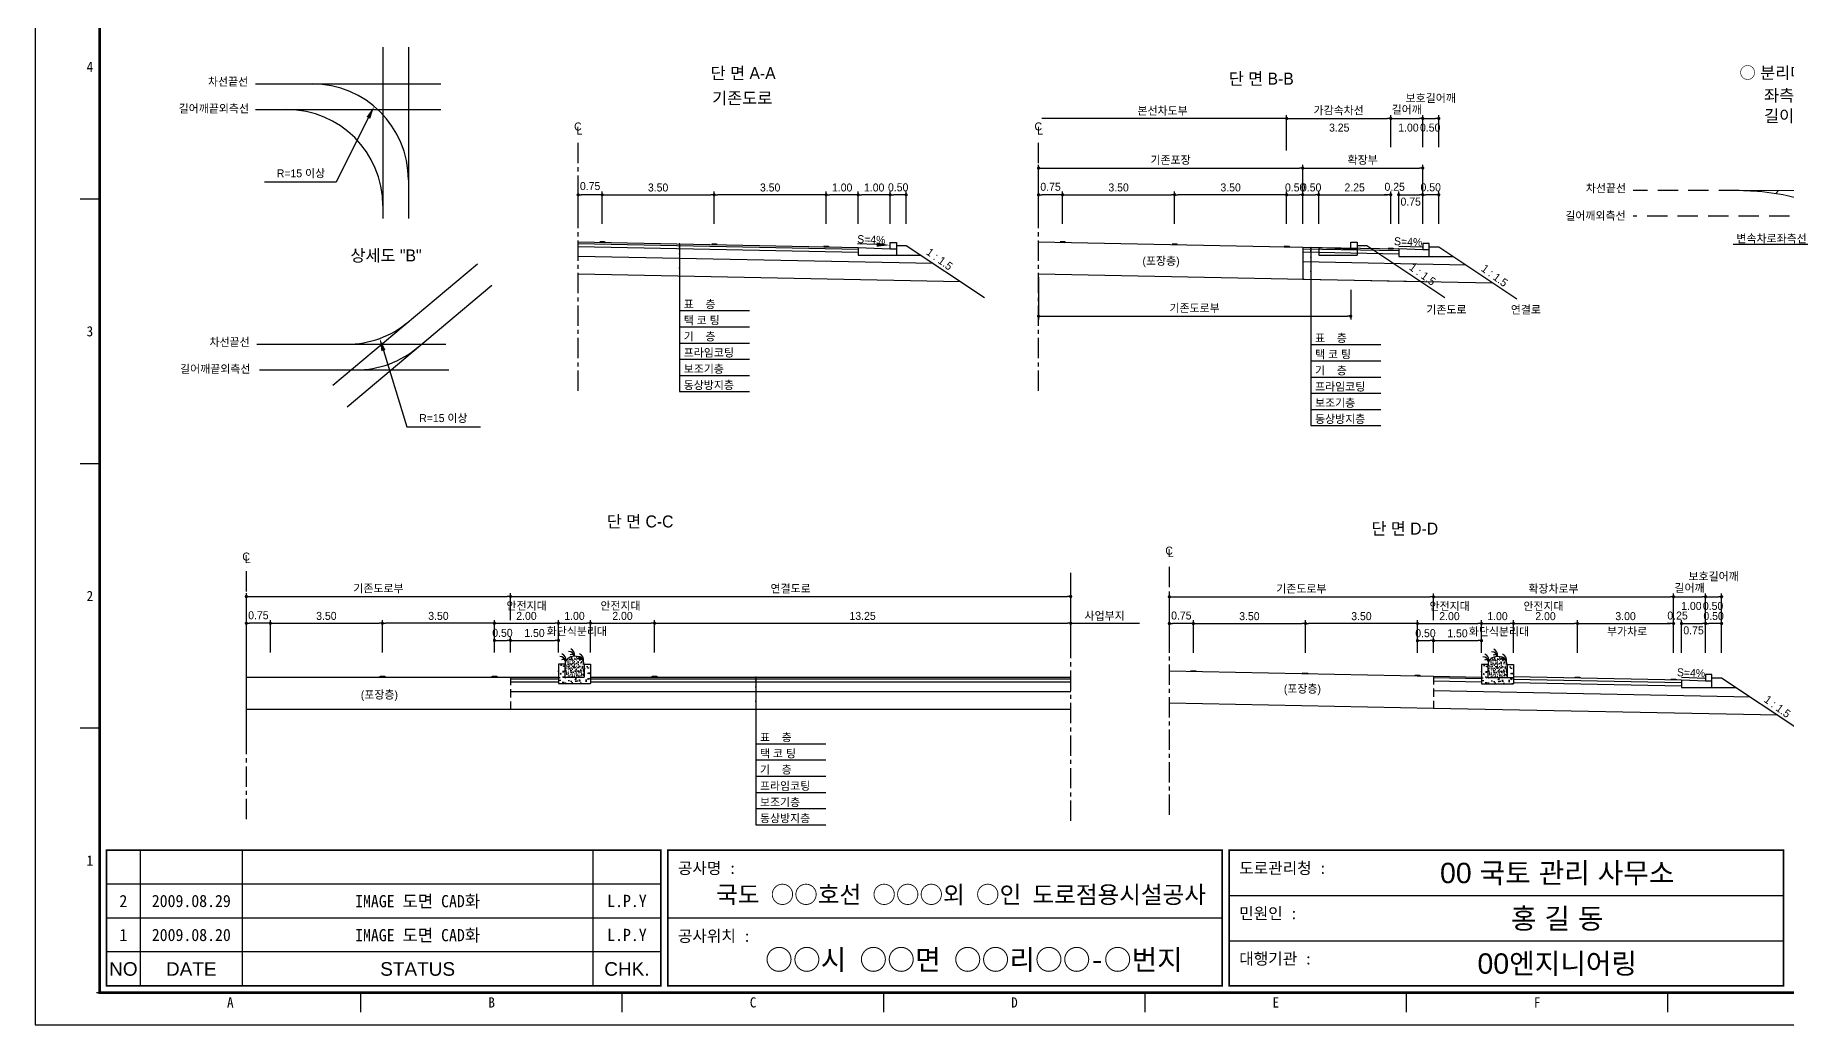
# Model space of a CAD drawing. Header units: millimetres. Extents: x 586 to 1009, y -11 to 288.
# Drawn here: x 585.6 to 859.2, y -11.3 to 143.4 of the extents above; entities that cross this region are included whole.
import ezdxf
from ezdxf.enums import TextEntityAlignment as Align

# ---------------------------------------------------------------- set-up
doc = ezdxf.new("R2010")
doc.units = ezdxf.units.MM
doc.linetypes.add('CENTER', pattern=[50.8, 31.75, -6.35, 6.35, -6.35])
doc.linetypes.add('HIDDEN', pattern=[9.525, 6.35, -3.175])
for name, color, linetype in [('CC-GSTR-0004', 4, 'Continuous'), ('CM-LANE-0030', 30, 'Continuous'), ('CZ-DIMT-0002', 7, 'Continuous'), ('CZ-EXST-0002', 1, 'Continuous'), ('CZ-LIN1-0007', 7, 'Continuous'), ('CZ-LIN2-0003', 3, 'Continuous'), ('CZ-LINE-0001', 7, 'Continuous'), ('CZ-TEXT-BOX0', 7, 'Continuous'), ('TITLE', 7, 'Continuous')]:
    doc.layers.add(name, color=color, linetype=linetype)
doc.styles.add('견고딕', font='arial.ttf')
doc.styles.add('돋움', font='')
doc.styles.add('돋음체', font='')
doc.styles.get('돋움').set_extended_font_data('Dotum')
doc.styles.get('돋음체').set_extended_font_data('DotumChe')

# ---------------------------------------------------------------- blocks, each defined once
blk = doc.blocks.new('_Dot')
at = {"color": 0, "linetype": 'ByBlock', "lineweight": -2}
blk.add_line((-0.5, 0), (-1, 0), dxfattribs=at)
at = {"color": 0, "linetype": 'ByBlock', "const_width": 0.5}
blk.add_lwpolyline([(-0.25, 0, 1), (0.25, 0, 1)], format="xyb", close=True, dxfattribs=at)

msp = doc.modelspace()

# ---------------------------------------------------------------- hatches: boundary and pattern name
at = {"layer": 'CM-LANE-0030'}
h = msp.add_hatch(dxfattribs=at)
h.set_pattern_fill('ANSI31', color=256, scale=2, style=0)
h.set_pattern_definition([(45, (-428.127, 575.2014), (-4.490128, 4.490128), [])])
h.paths.add_polyline_path([(946.66, 109.09, -0.191871), (971.76, 119.09), (851.76, 119.09, -0.191871), (876.86, 109.09)])
h.paths.add_polyline_path([(873.58, 113.09, 0.002096), (873.32, 113.28, -0.732581), (873.9, 115.09), (949.63, 115.09, -0.732581), (950.2, 113.28, 0.002096), (949.95, 113.09)], flags=16)
at = {"layer": 'CZ-EXST-0002'}
h = msp.add_hatch(dxfattribs=at)
h.set_pattern_fill('AR-CONC', color=256, scale=0.01, style=0)
h.set_pattern_definition([(50, (-440.7439, 3525.9203), (1.8218467, -0.15939086), [0.1905, -2.0955]), (355, (-440.744, 3525.9203), (-0.3524283, 1.9105664), [0.1524, -1.6764]), (100.451, (-440.5921, 3525.907), (1.469425, 1.7511669), [0.1619, -1.7809]), (46.1842, (-440.744, 3526.4283), (2.7107904, -0.4204233), [0.28575, -3.14325]), (96.6356, (-440.518, 3526.3933), (2.3740423, 2.4742556), [0.24285, -2.67135]), (351.184, (-440.744, 3526.4283), (2.374046, 2.4742512), [0.2286, -2.5146]), (21, (-440.4899, 3526.3013), (1.5161488, -1.0226552), [0.1905, -2.0955]), (326, (-440.49, 3526.3013), (0.6180203, 1.8418797), [0.1524, -1.6764]), (71.4514, (-440.3636, 3526.2161), (2.1341649, 0.8192286), [0.1619, -1.7809]), (37.5, (-440.7439, 3525.9203), (0.03088603, 0.84555039), [0, -1.65608, 0, -1.7018, 0, -1.68275]), (7.5, (-440.7439, 3525.9203), (0.66819663, 1.00180575), [0, -0.97028, 0, -1.61798, 0, -0.64135]), (327.5, (-441.31034, 3525.9203), (1.35590595, -0.05728744), [0, -0.635, 0, -1.9812, 0, -2.6289]), (317.5, (-441.5643, 3525.9203), (1.4812918, 0.2542649), [0, -0.8255, 0, -1.31572, 0, -1.8669])])
h.paths.add_polyline_path([(672.37, 42.07), (672.37, 45.07), (671.37, 45.07), (671.37, 43.07), (668.37, 43.07), (668.37, 45.07), (667.37, 45.07), (667.37, 42.07)])
h = msp.add_hatch(dxfattribs=at)
h.set_pattern_fill('AR-SAND', color=256, scale=0.01, style=0)
h.set_pattern_definition([(37.5, (-440.7439, 3525.9203), (-0.016000313, 0.489413237), [0, -0.38608, 0, -0.4318, 0, -0.41275]), (7.5, (-440.7439, 3525.9203), (0.44952328, 0.7168251), [0, -0.20828, 0, -0.34798, 0, -0.13335]), (327.5, (-441.05634, 3525.9203), (0.79099237, 0.001437185), [0, -0.127, 0, -0.4572, 0, -0.5969]), (317.5, (-441.05634, 3525.9203), (0.76355645, 0.22292932), [0, -0.0635, 0, -0.29972, 0, -0.3429])])
edge = h.paths.add_edge_path()
edge.add_ellipse((669.87, 45.07), major_axis=(-1.5, 0), ratio=0.829212, start_angle=180, end_angle=360)
edge.add_line((668.37, 45.07), (668.37, 43.07))
edge.add_line((668.37, 43.07), (671.37, 43.07))
edge.add_line((671.37, 43.07), (671.37, 45.07))
h = msp.add_hatch(dxfattribs=at)
h.set_pattern_fill('AR-CONC', color=256, scale=0.01, style=0)
h.set_pattern_definition([(50, (-296.5892, 3525.875), (1.8218467, -0.15939086), [0.1905, -2.0955]), (355, (-296.5892, 3525.875), (-0.3524283, 1.9105664), [0.1524, -1.6764]), (100.451, (-296.4374, 3525.8617), (1.469425, 1.7511669), [0.1619, -1.7809]), (46.1842, (-296.5892, 3526.383), (2.7107904, -0.4204233), [0.28575, -3.14325]), (96.6356, (-296.3633, 3526.348), (2.3740423, 2.4742556), [0.24285, -2.67135]), (351.184, (-296.5892, 3526.383), (2.374046, 2.4742512), [0.2286, -2.5146]), (21, (-296.3352, 3526.256), (1.5161488, -1.0226552), [0.1905, -2.0955]), (326, (-296.3352, 3526.256), (0.6180203, 1.8418797), [0.1524, -1.6764]), (71.4514, (-296.2089, 3526.1707), (2.1341649, 0.8192286), [0.1619, -1.7809]), (37.5, (-296.58924, 3525.87496), (0.03088603, 0.84555039), [0, -1.65608, 0, -1.7018, 0, -1.68275]), (7.5, (-296.5892, 3525.875), (0.66819663, 1.00180575), [0, -0.97028, 0, -1.61798, 0, -0.64135]), (327.5, (-297.15566, 3525.87496), (1.35590595, -0.05728744), [0, -0.635, 0, -1.9812, 0, -2.6289]), (317.5, (-297.4097, 3525.875), (1.4812918, 0.2542649), [0, -0.8255, 0, -1.31572, 0, -1.8669])])
h.paths.add_polyline_path([(816.53, 42.03), (816.53, 45.03), (815.53, 45.03), (815.53, 43.03), (812.53, 43.03), (812.53, 45.03), (811.53, 45.03), (811.53, 42.03)])
h = msp.add_hatch(dxfattribs=at)
h.set_pattern_fill('AR-SAND', color=256, scale=0.01, style=0)
h.set_pattern_definition([(37.5, (-296.58924, 3525.87496), (-0.016000313, 0.489413237), [0, -0.38608, 0, -0.4318, 0, -0.41275]), (7.5, (-296.58924, 3525.87496), (0.44952328, 0.7168251), [0, -0.20828, 0, -0.34798, 0, -0.13335]), (327.5, (-296.90166, 3525.87496), (0.79099237, 0.001437185), [0, -0.127, 0, -0.4572, 0, -0.5969]), (317.5, (-296.90166, 3525.87496), (0.76355645, 0.22292932), [0, -0.0635, 0, -0.29972, 0, -0.3429])])
edge = h.paths.add_edge_path()
edge.add_ellipse((814.03, 45.03), major_axis=(-1.5, 0), ratio=0.829212, start_angle=180, end_angle=360)
edge.add_line((812.53, 45.03), (812.53, 43.03))
edge.add_line((812.53, 43.03), (815.53, 43.03))
edge.add_line((815.53, 43.03), (815.53, 45.03))
at = {"layer": 'CZ-LIN1-0007'}
for points in [[(674.56, 110.98), (674.56, 111.11), (673.81, 111.12), (673.81, 111)], [(692.06, 110.63), (692.06, 110.76), (691.31, 110.77), (691.31, 110.65)], [(709.56, 110.28), (709.56, 110.41), (708.81, 110.42), (708.81, 110.3)], [(746.47, 110.99), (746.47, 111.11), (745.72, 111.13), (745.72, 111)], [(763.97, 110.64), (763.97, 110.76), (763.22, 110.78), (763.22, 110.65)], [(781.47, 110.29), (781.47, 110.41), (780.72, 110.43), (780.72, 110.3)], [(797.72, 109.96), (797.72, 110.09), (796.97, 110.1), (796.97, 109.98)], [(766.9, 43.92), (766.9, 44.05), (766.15, 44.06), (766.15, 43.94)], [(640.25, 43.07), (640.25, 43.2), (639.5, 43.2), (639.5, 43.07)], [(657.75, 43.07), (657.75, 43.2), (657, 43.2), (657, 43.07)], [(682.75, 43.07), (682.75, 43.2), (682, 43.2), (682, 43.07)], [(784.4, 43.57), (784.4, 43.7), (783.65, 43.71), (783.65, 43.59)], [(801.9, 43.22), (801.9, 43.35), (801.15, 43.36), (801.15, 43.24)], [(826.9, 42.92), (826.91, 43.05), (826.16, 43.06), (826.15, 42.94)], [(841.9, 42.62), (841.91, 42.75), (841.16, 42.76), (841.15, 42.64)]]:
    msp.add_hatch(color=256, dxfattribs=at).paths.add_polyline_path(points)

# ---------------------------------------------------------------- linework, layer by layer
at = {"color": 0, "linetype": 'ByBlock', "lineweight": -2}
msp.add_line((780.85, 130.34), (780.6, 130.34), dxfattribs=at)
at = {"color": 0, "linetype": 'ByBlock', "const_width": 0.25}
msp.add_lwpolyline([(780.97, 130.34, 1), (781.22, 130.34, 1)], format="xyb", close=True, dxfattribs=at)
at = {"layer": 'CC-GSTR-0004'}
for p, q in [((714.18, 110.19), (719.18, 109.99)), ((714.18, 110.19), (714.18, 108.99)), ((719.18, 110.99), (720.18, 110.99)), ((719.18, 109.99), (719.18, 110.99)), ((719.18, 109.99), (720.18, 109.99)), ((720.18, 110.99), (720.18, 108.99)), ((714.18, 108.99), (720.18, 108.99))]:
    msp.add_line(p, q, dxfattribs=at)
for points in [[(803.35, 109.8), (802.35, 109.8), (798.6, 109.95), (798.6, 108.8), (803.35, 108.8), (803.35, 110.8), (802.35, 110.8), (802.35, 109.8)], [(847.53, 42.45), (846.53, 42.45), (842.78, 42.6), (842.78, 41.45), (847.53, 41.45), (847.53, 43.45), (846.53, 43.45), (846.53, 42.45)]]:
    msp.add_lwpolyline(points, dxfattribs=at)
at = {"layer": 'CM-LANE-0030', "const_width": 0.15}
msp.add_lwpolyline([(851.76, 119.09), (971.76, 119.09, 0.191871), (946.66, 109.09), (876.86, 109.09, 0.191871)], format="xyb", close=True, dxfattribs=at)
at = {"layer": 'CZ-EXST-0002'}
for p, q in [((639.94, 141.49), (639.94, 114.71)), ((643.92, 141.49), (643.92, 114.71)), ((620.04, 135.75), (648.99, 135.75)), ((620.04, 131.74), (648.99, 131.74)), ((742.35, 111.07), (786.1, 110.2)), ((786.1, 110.2), (786.1, 109)), ((786.1, 110.2), (791.1, 110)), ((791.1, 110), (791.1, 111)), ((791.1, 111), (792.1, 111)), ((791.1, 110), (792.1, 110)), ((792.1, 111), (792.1, 109)), ((792.1, 110.5), (793.6, 110.5)), ((793.6, 110.5), (805.8, 102.36)), ((632.15, 88.65), (654.7, 107.63)), ((786.1, 109), (792.1, 109)), ((634.35, 85.28), (656.96, 104.31)), ((742.35, 106.07), (802.02, 104.88)), ((620.27, 95.07), (649.75, 95.07)), ((620.69, 91.07), (650.23, 91.07)), ((804.03, 43.18), (762.78, 44)), ((618.62, 43.07), (659.87, 43.07)), ((804.03, 38.18), (762.78, 39)), ((618.62, 38.07), (659.87, 38.07))]:
    msp.add_line(p, q, dxfattribs=at)
at = {"layer": 'CZ-LIN1-0007'}
for p, q in [((673.81, 111.12), (674.56, 111.11)), ((673.81, 111), (674.56, 110.98)), ((674.56, 111.11), (674.56, 110.98)), ((691.31, 110.77), (692.06, 110.76)), ((691.31, 110.65), (692.06, 110.63)), ((692.06, 110.76), (692.06, 110.63)), ((708.81, 110.42), (709.56, 110.41)), ((708.81, 110.3), (709.56, 110.28)), ((709.56, 110.41), (709.56, 110.28)), ((745.72, 111.13), (746.47, 111.11)), ((745.72, 111), (746.47, 110.99)), ((746.47, 111.11), (746.47, 110.99)), ((763.22, 110.78), (763.97, 110.76)), ((763.22, 110.65), (763.97, 110.64)), ((763.97, 110.76), (763.97, 110.64)), ((780.72, 110.43), (781.47, 110.41)), ((780.72, 110.3), (781.47, 110.29)), ((781.47, 110.41), (781.47, 110.29)), ((796.97, 110.1), (797.72, 110.09)), ((796.97, 109.98), (797.72, 109.96)), ((797.72, 110.09), (797.72, 109.96)), ((766.15, 43.94), (766.15, 44.06)), ((766.15, 44.06), (766.9, 44.05)), ((766.9, 43.92), (766.15, 43.94)), ((766.9, 44.05), (766.9, 43.92)), ((639.5, 43.2), (640.25, 43.2)), ((639.5, 43.07), (639.5, 43.2)), ((640.25, 43.07), (639.5, 43.07)), ((640.25, 43.2), (640.25, 43.07)), ((657, 43.2), (657.75, 43.2)), ((657, 43.07), (657, 43.2)), ((657.75, 43.07), (657, 43.07)), ((657.75, 43.2), (657.75, 43.07)), ((682, 43.07), (682, 43.2)), ((682, 43.2), (682.75, 43.2)), ((682.75, 43.07), (682, 43.07)), ((682.75, 43.2), (682.75, 43.07)), ((783.65, 43.71), (784.4, 43.7)), ((783.65, 43.59), (783.65, 43.71)), ((784.4, 43.57), (783.65, 43.59)), ((784.4, 43.7), (784.4, 43.57)), ((801.15, 43.24), (801.15, 43.36)), ((801.15, 43.36), (801.9, 43.35)), ((801.9, 43.22), (801.15, 43.24)), ((801.9, 43.35), (801.9, 43.22)), ((826.15, 42.94), (826.16, 43.06)), ((826.15, 43.06), (826.9, 43.05)), ((826.9, 42.92), (826.15, 42.94)), ((826.91, 43.05), (826.9, 42.92)), ((841.15, 42.76), (841.9, 42.75)), ((841.15, 42.64), (841.16, 42.76)), ((841.9, 42.62), (841.15, 42.64)), ((841.91, 42.75), (841.9, 42.62))]:
    msp.add_line(p, q, dxfattribs=at)
at = {"layer": 'CZ-LIN2-0003'}
for p, q in [((670.43, 111.07), (714.18, 110.19)), ((670.43, 110.82), (714.18, 109.94)), ((670.43, 110.32), (714.18, 109.44)), ((720.18, 110.49), (721.68, 110.49)), ((721.68, 110.49), (733.89, 102.36)), ((783.6, 110.25), (783.6, 105.25)), ((783.6, 110.25), (798.6, 109.95)), ((783.6, 110), (798.6, 109.7)), ((783.6, 109.5), (798.6, 109.2)), ((803.35, 110.3), (804.85, 110.3)), ((804.85, 110.3), (817.05, 102.16)), ((670.43, 108.82), (725.86, 107.71)), ((720.18, 108.99), (723.93, 108.99)), ((783.6, 108), (809.06, 107.49)), ((803.35, 108.8), (807.1, 108.8)), ((670.43, 106.07), (730.11, 104.87)), ((783.6, 105.25), (813.31, 104.65)), ((668.37, 45.07), (667.37, 45.07)), ((667.37, 45.07), (667.37, 42.07)), ((668.37, 45.07), (668.37, 43.07)), ((671.37, 45.07), (672.37, 45.07)), ((671.37, 45.07), (671.37, 43.07)), ((672.37, 45.07), (672.37, 42.07)), ((812.53, 45.03), (811.53, 45.03)), ((811.53, 45.03), (811.53, 42.03)), ((812.53, 45.03), (812.53, 43.03)), ((815.53, 45.03), (816.53, 45.03)), ((815.53, 45.03), (815.53, 43.03)), ((816.53, 45.03), (816.53, 42.03)), ((659.87, 43.07), (667.37, 43.07)), ((659.87, 42.82), (667.37, 42.82)), ((659.87, 42.32), (667.37, 42.32)), ((667.37, 42.07), (672.37, 42.07)), ((668.37, 43.07), (671.37, 43.07)), ((672.37, 43.07), (747.37, 43.07)), ((672.37, 42.82), (747.37, 42.82)), ((672.37, 42.32), (747.37, 42.32)), ((811.53, 43.03), (804.03, 43.18)), ((811.53, 42.78), (804.03, 42.93)), ((811.53, 42.28), (804.03, 42.43)), ((811.53, 42.03), (816.53, 42.03)), ((812.53, 43.03), (815.53, 43.03)), ((815.53, 43.03), (816.53, 43.03)), ((842.78, 42.6), (816.53, 43.13)), ((842.78, 42.15), (816.53, 42.68)), ((842.78, 41.65), (816.53, 42.18)), ((847.53, 42.95), (849.03, 42.95)), ((847.53, 41.45), (851.28, 41.45)), ((849.03, 42.95), (861.23, 34.82)), ((659.87, 40.82), (747.37, 40.82)), ((853.55, 39.94), (804.03, 40.93)), ((659.87, 38.07), (747.37, 38.07)), ((857.81, 37.1), (804.03, 38.18))]:
    msp.add_line(p, q, dxfattribs=at)
for centre, radius, start, end in [((628.92, 120.75), 15, 0, 90), ((624.94, 116.74), 15, 0, 90), ((634.3, 110.07), 15, 270, 310.097), ((635.76, 106.07), 15, 270, 310.097), ((667.5, 45.76), 1, 347.1802, 67.3267), ((669, 46.2), 0.88, 7.8639, 92.7752), ((669.46, 46.17), 0.44, 19.771, 124.0366), ((668.9, 46.54), 1, 347.1802, 67.3267), ((670.29, 45.76), 1, 347.1802, 67.3267), ((811.66, 45.71), 1, 347.1802, 67.3267), ((813.16, 46.15), 0.88, 7.8639, 92.7752), ((813.62, 46.12), 0.44, 19.771, 124.0366), ((813.05, 46.5), 1, 347.1802, 67.3267), ((814.44, 45.71), 1, 347.1802, 67.3267), ((667.61, 45.41), 0.88, 7.8639, 92.7752), ((668.07, 45.39), 0.44, 19.771, 124.0366), ((670.4, 45.41), 0.88, 7.8639, 92.7752), ((670.85, 45.39), 0.44, 19.771, 124.0366), ((811.76, 45.37), 0.88, 7.8639, 92.7752), ((812.22, 45.34), 0.44, 19.771, 124.0366), ((814.55, 45.37), 0.88, 7.8639, 92.7752), ((815.01, 45.34), 0.44, 19.771, 124.0366)]:
    msp.add_arc(centre, radius, start, end, dxfattribs=at)
for centre in [(669.87, 45.07), (814.03, 45.03)]:
    msp.add_ellipse(centre, major_axis=(-1.5, 0), ratio=0.829212, start_param=3.141593, end_param=6.283185, dxfattribs=at)
at = {"layer": 'CZ-LINE-0001'}
for p, q in [((780.6, 130.34), (742.85, 130.34)), ((781.1, 125.36), (781.1, 130.84)), ((781.1, 125.86), (781.1, 130.84)), ((781.6, 130.34), (796.85, 130.34)), ((797.35, 125.86), (797.35, 130.84)), ((797.35, 125.86), (797.35, 130.84)), ((797.85, 130.34), (801.85, 130.34)), ((802.35, 125.86), (802.35, 130.84)), ((802.35, 125.86), (802.35, 130.84)), ((802.85, 130.34), (804.35, 130.34)), ((804.85, 125.86), (804.85, 130.84)), ((742.35, 118.92), (742.35, 123.09)), ((742.85, 122.59), (783.1, 122.59)), ((783.6, 118.92), (783.6, 123.09)), ((783.6, 118.92), (783.6, 123.09)), ((784.1, 122.59), (801.85, 122.59)), ((802.35, 118.92), (802.35, 123.09)), ((670.43, 113.86), (670.43, 118.91)), ((673.68, 118.41), (670.93, 118.41)), ((674.18, 113.86), (674.18, 118.91)), ((674.18, 113.86), (674.18, 118.91)), ((674.68, 118.41), (691.18, 118.41)), ((691.68, 113.86), (691.68, 118.91)), ((691.68, 113.86), (691.68, 118.91)), ((708.68, 118.41), (692.18, 118.41)), ((709.18, 113.86), (709.18, 118.91)), ((709.18, 113.86), (709.18, 118.91)), ((713.68, 118.41), (709.68, 118.41)), ((714.18, 113.86), (714.18, 118.91)), ((714.18, 113.86), (714.18, 118.91)), ((718.68, 118.41), (714.68, 118.41)), ((719.18, 116.3), (719.18, 118.91)), ((719.18, 113.86), (719.18, 118.91)), ((721.18, 118.41), (719.68, 118.41)), ((721.68, 113.86), (721.68, 118.91)), ((742.35, 113.87), (742.35, 118.92)), ((745.6, 118.42), (742.85, 118.42)), ((746.1, 113.87), (746.1, 118.92)), ((746.1, 113.87), (746.1, 118.92)), ((746.6, 118.42), (763.1, 118.42)), ((763.6, 113.87), (763.6, 118.92)), ((763.6, 113.87), (763.6, 118.92)), ((780.6, 118.42), (764.1, 118.42)), ((781.1, 113.87), (781.1, 118.92)), ((781.1, 113.87), (781.1, 118.92)), ((781.6, 118.42), (783.1, 118.42)), ((783.6, 113.87), (783.6, 118.92)), ((783.6, 113.87), (783.6, 118.92)), ((784.1, 118.42), (785.6, 118.42)), ((786.1, 113.87), (786.1, 118.92)), ((786.1, 113.87), (786.1, 118.92)), ((786.6, 118.42), (796.85, 118.42)), ((796.85, 118.42), (796.35, 118.42)), ((797.35, 113.87), (797.35, 118.92)), ((797.35, 113.87), (797.35, 118.92)), ((798.6, 113.87), (798.6, 118.92)), ((798.6, 113.87), (798.6, 118.92)), ((799.1, 118.42), (801.85, 118.42)), ((799.1, 118.42), (799.6, 118.42)), ((802.35, 116.31), (802.35, 118.92)), ((802.35, 113.87), (802.35, 118.92)), ((804.35, 118.42), (802.85, 118.42)), ((804.85, 113.87), (804.85, 118.92)), ((686.28, 110.75), (686.28, 87.67)), ((784.88, 110.22), (784.88, 82.36)), ((742.35, 105.57), (742.35, 98.95)), ((791.1, 103.57), (791.1, 98.95)), ((686.28, 100.32), (697.22, 100.32)), ((742.85, 99.45), (790.6, 99.45)), ((686.28, 97.79), (697.22, 97.79)), ((686.28, 95.26), (697.22, 95.26)), ((784.88, 95.02), (795.81, 95.02)), ((686.28, 92.73), (697.22, 92.73)), ((784.88, 92.49), (795.81, 92.49)), ((686.28, 90.2), (697.22, 90.2)), ((686.28, 87.67), (697.22, 87.67)), ((784.88, 89.95), (795.81, 89.95)), ((784.88, 87.42), (795.81, 87.42)), ((784.88, 84.89), (795.81, 84.89)), ((784.88, 82.36), (795.81, 82.36)), ((618.62, 51.98), (618.62, 56.16)), ((619.12, 55.66), (659.37, 55.66)), ((659.87, 51.98), (659.87, 56.16)), ((659.87, 51.98), (659.87, 56.16)), ((660.37, 55.66), (746.87, 55.66)), ((747.37, 51.98), (747.37, 56.16)), ((762.78, 51.94), (762.78, 56.11)), ((763.28, 55.61), (803.53, 55.61)), ((804.03, 51.94), (804.03, 56.11)), ((804.03, 51.94), (804.03, 56.11)), ((804.53, 55.61), (841.03, 55.61)), ((841.53, 51.94), (841.53, 56.11)), ((841.53, 51.14), (841.53, 56.11)), ((842.03, 55.61), (846.03, 55.61)), ((846.53, 51.14), (846.53, 56.11)), ((846.53, 51.14), (846.53, 56.11)), ((847.03, 55.61), (848.53, 55.61)), ((849.03, 51.14), (849.03, 56.11)), ((618.62, 31.9), (618.62, 52.3)), ((618.62, 46.93), (618.62, 51.98)), ((621.87, 51.48), (619.12, 51.48)), ((622.37, 46.93), (622.37, 51.98)), ((622.37, 46.93), (622.37, 51.98)), ((622.87, 51.48), (639.37, 51.48)), ((639.87, 46.93), (639.87, 51.98)), ((639.87, 46.93), (639.87, 51.98)), ((656.87, 51.48), (640.37, 51.48)), ((657.37, 46.93), (657.37, 51.98)), ((657.37, 46.93), (657.37, 51.98)), ((657.37, 46.93), (657.37, 49.3)), ((657.87, 51.48), (666.87, 51.48)), ((659.87, 46.93), (659.87, 49.3)), ((659.87, 46.93), (659.87, 49.3)), ((667.37, 46.93), (667.37, 51.98)), ((667.37, 46.93), (667.37, 51.98)), ((667.37, 46.93), (667.37, 49.3)), ((667.87, 51.48), (671.87, 51.48)), ((672.37, 46.93), (672.37, 51.98)), ((672.37, 46.93), (672.37, 51.98)), ((672.87, 51.48), (681.87, 51.48)), ((682.37, 46.93), (682.37, 51.98)), ((682.37, 46.93), (682.37, 51.98)), ((682.87, 51.48), (746.87, 51.48)), ((747.37, 46.93), (747.37, 51.98)), ((747.37, 51.48), (758.09, 51.48)), ((762.78, 46.88), (762.78, 51.94)), ((766.03, 51.44), (763.28, 51.44)), ((766.53, 46.88), (766.53, 51.94)), ((766.53, 46.88), (766.53, 51.94)), ((767.03, 51.44), (783.53, 51.44)), ((784.03, 46.88), (784.03, 51.94)), ((784.03, 46.88), (784.03, 51.94)), ((801.03, 51.44), (784.53, 51.44)), ((801.53, 46.88), (801.53, 51.94)), ((801.53, 46.88), (801.53, 51.94)), ((801.53, 46.88), (801.53, 49.26)), ((802.03, 51.44), (811.03, 51.44)), ((804.03, 46.88), (804.03, 49.26)), ((804.03, 46.88), (804.03, 49.26)), ((811.53, 46.88), (811.53, 51.94)), ((811.53, 46.88), (811.53, 51.94)), ((811.53, 46.88), (811.53, 49.26)), ((812.03, 51.44), (816.03, 51.44)), ((816.53, 46.88), (816.53, 51.94)), ((816.53, 46.88), (816.53, 51.94)), ((817.03, 51.44), (826.03, 51.44)), ((826.53, 46.88), (826.53, 51.94)), ((826.53, 46.88), (826.53, 51.94)), ((827.03, 51.44), (841.03, 51.44)), ((841.03, 51.44), (840.53, 51.44)), ((841.53, 46.88), (841.53, 51.94)), ((841.53, 46.88), (841.53, 51.94)), ((842.78, 46.88), (842.78, 51.94)), ((842.78, 46.88), (842.78, 51.94)), ((843.28, 51.44), (846.03, 51.44)), ((843.28, 51.44), (843.78, 51.44)), ((846.53, 49.33), (846.53, 51.94)), ((846.53, 46.88), (846.53, 51.94)), ((848.53, 51.44), (847.03, 51.44)), ((849.03, 46.88), (849.03, 51.94)), ((657.87, 48.8), (659.37, 48.8)), ((660.37, 48.8), (666.87, 48.8)), ((802.03, 48.76), (803.53, 48.76)), ((804.53, 48.76), (811.03, 48.76)), ((698.19, 43.07), (698.19, 19.99)), ((698.19, 32.65), (709.13, 32.65)), ((698.19, 30.12), (709.13, 30.12)), ((698.19, 27.59), (709.13, 27.59)), ((698.19, 25.05), (709.13, 25.05)), ((698.19, 22.52), (709.13, 22.52)), ((698.19, 19.99), (709.13, 19.99))]:
    msp.add_line(p, q, dxfattribs=at)
at = {"layer": 'CZ-LINE-0001', "linetype": 'CENTER', "ltscale": 0.1}
for p, q in [((670.43, 87.79), (670.43, 127.17)), ((742.35, 87.79), (742.35, 127.17)), ((618.62, 20.86), (618.62, 60.24)), ((762.78, 21.54), (762.78, 60.92)), ((747.37, 20.61), (747.37, 59.99))]:
    msp.add_line(p, q, dxfattribs=at)
at = {"layer": 'CZ-LINE-0001', "linetype": 'HIDDEN', "ltscale": 0.5}
for p, q in [((851.76, 119.09), (835.24, 119.09)), ((873.9, 115.09), (835.24, 115.09))]:
    msp.add_line(p, q, dxfattribs=at)
at = {"layer": 'CZ-LINE-0001', "linetype": 'HIDDEN', "ltscale": 0.2}
for p, q in [((659.87, 43.07), (659.87, 38.07)), ((804.03, 43.18), (804.03, 38.18))]:
    msp.add_line(p, q, dxfattribs=at)
at = {"layer": 'CZ-LINE-0001'}
for points in [[(637.67, 130.43), (632.67, 120.41), (621.43, 120.41)], [(864.1, 114.83), (863.05, 110.65), (850.82, 110.65)], [(717.06, 110.63), (714.06, 110.75)], [(802.24, 110.21), (798.6, 110.35)], [(640.03, 94.07), (643.68, 82.17), (655.18, 82.17)], [(846.42, 42.86), (842.78, 43.01)]]:
    msp.add_lwpolyline(points, dxfattribs=at)
at = {"layer": 'CZ-LINE-0001', "linetype": 'ByBlock'}
for centre, start, end in [((686.28, 110.69), 0, 180), ((686.28, 110.69), 0, 180), ((686.28, 110.69), 180, 0), ((686.28, 110.69), 180, 0), ((686.28, 110.49), 0, 180), ((686.28, 110.49), 0, 180), ((686.28, 110.49), 180, 0), ((686.28, 110.49), 180, 0), ((686.28, 110.25), 0, 180), ((686.28, 110.25), 0, 180), ((686.28, 110.25), 180, 0), ((686.28, 110.25), 180, 0), ((686.28, 110), 0, 180), ((686.28, 110), 0, 180), ((686.28, 110), 180, 0), ((686.28, 110), 180, 0), ((686.28, 109.2), 0, 180), ((686.28, 109.2), 0, 180), ((686.28, 109.2), 180, 0), ((686.28, 109.2), 180, 0), ((686.28, 106.97), 0, 180), ((686.28, 106.97), 0, 180), ((686.28, 106.97), 180, 0), ((686.28, 106.97), 180, 0), ((698.19, 42.32), 0, 180), ((698.19, 42.32), 0, 180), ((698.19, 42.32), 180, 0), ((698.19, 42.32), 180, 0), ((698.19, 41.53), 0, 180), ((698.19, 41.53), 0, 180), ((698.19, 41.53), 180, 0), ((698.19, 41.53), 180, 0), ((698.19, 43.01), 0, 180), ((698.19, 43.01), 0, 180), ((698.19, 43.01), 180, 0), ((698.19, 43.01), 180, 0), ((698.19, 42.81), 0, 180), ((698.19, 42.81), 0, 180), ((698.19, 42.81), 180, 0), ((698.19, 42.81), 180, 0), ((698.19, 42.58), 0, 180), ((698.19, 42.58), 0, 180), ((698.19, 42.58), 180, 0), ((698.19, 42.58), 180, 0), ((698.19, 39.29), 0, 180), ((698.19, 39.29), 0, 180), ((698.19, 39.29), 180, 0), ((698.19, 39.29), 180, 0)]:
    msp.add_arc(centre, 0.0625, start, end, dxfattribs=at)
at = {"layer": 'CZ-LINE-0001'}
for centre, start, end in [((784.87, 109.47), 0, 180), ((784.87, 109.47), 0, 180), ((784.87, 109.47), 180, 0), ((784.87, 109.47), 180, 0), ((784.88, 110.16), 0, 180), ((784.88, 110.16), 0, 180), ((784.88, 110.16), 180, 0), ((784.88, 110.16), 180, 0), ((784.88, 109.96), 0, 180), ((784.88, 109.96), 0, 180), ((784.88, 109.96), 180, 0), ((784.88, 109.96), 180, 0), ((784.88, 109.72), 0, 180), ((784.88, 109.72), 0, 180), ((784.88, 109.72), 180, 0), ((784.88, 109.72), 180, 0), ((784.87, 108.68), 0, 180), ((784.87, 108.68), 0, 180), ((784.87, 108.68), 180, 0), ((784.87, 108.68), 180, 0), ((784.87, 106.44), 0, 180), ((784.87, 106.44), 0, 180), ((784.87, 106.44), 180, 0), ((784.87, 106.44), 180, 0)]:
    msp.add_arc(centre, 0.0625, start, end, dxfattribs=at)
for points in [[(637.38, 130.58), (638.57, 132.22), (637.97, 130.28)], [(717.07, 110.97), (719.06, 110.55), (717.04, 110.3)], [(639.71, 93.97), (639.44, 95.98), (640.35, 94.17)]]:
    msp.add_solid(points, dxfattribs=at)
at = {"layer": 'TITLE', "color": 7, "linetype": 'Continuous'}
for p, q in [((595.7, 117.74), (592.67, 117.74)), ((595.7, 76.41), (592.67, 76.41)), ((595.7, 35.08), (592.67, 35.08)), ((636.52, -9.27), (636.52, -6.25)), ((677.34, -9.27), (677.34, -6.25)), ((718.17, -9.27), (718.17, -6.25)), ((758.99, -9.27), (758.99, -6.25)), ((799.82, -9.27), (799.82, -6.25)), ((840.64, -9.27), (840.64, -6.25))]:
    msp.add_line(p, q, dxfattribs=at)
at = {"layer": 'TITLE', "ltscale": 150}
for p, q in [((602.06, 16.04), (602.06, -5.19)), ((617.98, 16.04), (617.98, -5.19)), ((672.76, 16.04), (672.76, -5.19)), ((683.37, 10.73), (596.76, 10.73)), ((772.1, 8.96), (858.71, 8.96)), ((683.37, 5.42), (596.76, 5.42)), ((771.04, 5.42), (684.43, 5.42)), ((683.37, 0.12), (596.76, 0.12)), ((772.1, 1.89), (858.71, 1.89))]:
    msp.add_line(p, q, dxfattribs=at)
at = {"layer": 'TITLE'}
msp.add_line((1004.05, -6.25), (595.19, -6.25), dxfattribs=at)
msp.add_lwpolyline([(585.62, -11.28), (1008.98, -11.28), (1008.98, 288.1), (585.62, 288.1)], close=True, dxfattribs=at)
at = {"layer": 'TITLE', "linetype": 'Continuous', "const_width": 0.403}
msp.add_lwpolyline([(595.7, -6.25), (595.7, 283.06), (1003.94, 283.06), (1003.94, -6.25)], close=True, dxfattribs=at)
at = {"layer": 'TITLE', "ltscale": 150, "const_width": 0.265}
for points in [[(596.76, 16.04), (683.37, 16.04), (683.37, -5.19), (596.76, -5.19)], [(684.43, 16.04), (771.04, 16.04), (771.04, -5.19), (684.43, -5.19)], [(858.71, -5.19), (772.1, -5.19), (772.1, 16.04), (858.71, 16.04)]]:
    msp.add_lwpolyline(points, close=True, dxfattribs=at)

# ---------------------------------------------------------------- block references
at = {"layer": 'CZ-LINE-0001', "xscale": 0.5, "yscale": 0.5, "zscale": 0.5, "rotation": 180}
for p in [(781.1, 130.34), (797.35, 130.34), (802.35, 130.34), (742.35, 122.59), (783.6, 122.59), (670.43, 118.41), (674.18, 118.41), (691.68, 118.41), (709.18, 118.41), (714.18, 118.41), (719.18, 118.41), (742.35, 118.42), (746.1, 118.42), (763.6, 118.42), (781.1, 118.42), (783.6, 118.42), (786.1, 118.42), (798.6, 118.42), (798.6, 118.42), (802.35, 118.42), (742.35, 99.45), (618.62, 55.66), (659.87, 55.66), (762.78, 55.61), (804.03, 55.61), (841.53, 55.61), (846.53, 55.61), (618.62, 51.48), (622.37, 51.48), (639.87, 51.48), (657.37, 51.48), (667.37, 51.48), (672.37, 51.48), (682.37, 51.48), (762.78, 51.44), (766.53, 51.44), (784.03, 51.44), (801.53, 51.44), (811.53, 51.44), (816.53, 51.44), (826.53, 51.44), (842.78, 51.44), (842.78, 51.44), (846.53, 51.44), (657.37, 48.8), (659.87, 48.8), (801.53, 48.76), (804.03, 48.76)]:
    msp.add_blockref('_Dot', p, dxfattribs=at)
at = {"layer": 'CZ-LINE-0001', "xscale": 0.5, "yscale": 0.5, "zscale": 0.5}
for p in [(797.35, 130.34), (802.35, 130.34), (804.85, 130.34), (783.6, 122.59), (802.35, 122.59), (674.18, 118.41), (691.68, 118.41), (709.18, 118.41), (714.18, 118.41), (719.18, 118.41), (721.68, 118.41), (746.1, 118.42), (763.6, 118.42), (781.1, 118.42), (783.6, 118.42), (786.1, 118.42), (797.35, 118.42), (797.35, 118.42), (802.35, 118.42), (804.85, 118.42), (791.1, 99.45), (659.87, 55.66), (747.37, 55.66), (804.03, 55.61), (841.53, 55.61), (846.53, 55.61), (849.03, 55.61), (622.37, 51.48), (639.87, 51.48), (657.37, 51.48), (667.37, 51.48), (672.37, 51.48), (682.37, 51.48), (747.37, 51.48), (766.53, 51.44), (784.03, 51.44), (801.53, 51.44), (811.53, 51.44), (816.53, 51.44), (826.53, 51.44), (841.53, 51.44), (841.53, 51.44), (846.53, 51.44), (849.03, 51.44), (659.87, 48.8), (667.37, 48.8), (804.03, 48.76), (811.53, 48.76)]:
    msp.add_blockref('_Dot', p, dxfattribs=at)

# ---------------------------------------------------------------- texts
at = {"layer": 'CZ-DIMT-0002', "style": '돋움'}
for s, p in [('차선끝선', (615.77, 136.09)), ('길어깨끝외측선', (613.54, 131.89)), ('C', (670.4, 129.09)), ('L', (670.66, 128.44)), ('C', (742.31, 129.1)), ('L', (742.57, 128.44)), ('R=15 이상', (627.15, 121.77)), ('차선끝선', (830.97, 119.43)), ('차선끝선', (616, 95.41)), ('길어깨끝외측선', (613.76, 91.21)), ('R=15 이상', (649.39, 83.53)), ('C', (762.74, 62.83)), ('L', (763, 62.43)), ('C', (618.59, 61.9)), ('L', (618.85, 61.5))]:
    msp.add_text(s, height=1.25, dxfattribs=at).set_placement(p, align=Align.MIDDLE_CENTER)
for s, p in [('○ 분리대 설치길이는 접속되는 도로의 길어깨외측선과 변속차로의', (851.81, 137.49)), ('좌측선에서 0.5m만큼 평행 이동한 선이 교차하는 지점까지의', (855.66, 133.94)), ('길이중 R=0.5로 마감되는 부분까지로 한다.', (855.66, 130.74))]:
    msp.add_text(s, height=1.875, dxfattribs=at).set_placement(p, align=Align.MIDDLE_LEFT)
for s, p in [('3.25', (787.72, 128.29)), ('1.00', (798.53, 128.29)), ('0.50', (801.93, 128.29)), ('길어깨외측선', (824.62, 114.52)), ('변속차로좌측선', (851.35, 110.96)), ('(포장층)', (758.58, 107.46)), ('표    층', (686.93, 100.71)), ('기존도로', (802.92, 99.85)), ('연결로', (816.11, 99.85)), ('택 코 팅', (686.93, 98.18)), ('기    층', (686.93, 95.65)), ('표    층', (785.53, 95.41)), ('프라임코팅', (686.93, 93.12)), ('택 코 팅', (785.53, 92.87)), ('보조기층', (686.93, 90.59)), ('기    층', (785.53, 90.34)), ('동상방지층', (686.93, 88.06)), ('프라임코팅', (785.53, 87.81)), ('보조기층', (785.53, 85.28)), ('동상방지층', (785.53, 82.75)), ('안전지대', (659.25, 53.58)), ('안전지대', (673.92, 53.58)), ('안전지대', (803.41, 53.53)), ('안전지대', (818.08, 53.53)), ('1.00', (842.72, 53.56)), ('0.50', (846.11, 53.56)), ('사업부지', (749.53, 52.01)), ('화단식분리대', (665.53, 49.6)), ('화단식분리대', (809.55, 49.56)), ('부가차로', (831.13, 49.56)), ('(포장층)', (636.5, 39.69)), ('(포장층)', (780.66, 40.62)), ('표    층', (698.84, 33.04)), ('택 코 팅', (698.84, 30.51)), ('기    층', (698.84, 27.98)), ('프라임코팅', (698.84, 25.44)), ('보조기층', (698.84, 22.91)), ('동상방지층', (698.84, 20.38))]:
    msp.add_text(s, height=1.25, dxfattribs=at).set_placement(p)
for s, rotation, p in [('S=4%', 357.7094, (716.23, 111.42)), ('1 : 1.5', 323.8881, (726.89, 108.38)), ('S=4%', 357.7094, (800.08, 111.09)), ('1 : 1.5', 323.8881, (802.32, 106)), ('1 : 1.5', 323.8881, (813.57, 105.8)), ('S=4%', 357.7094, (844.26, 43.75)), ('1 : 1.5', 323.8881, (857.75, 38.46))]:
    msp.add_text(s, height=1.25, rotation=rotation, dxfattribs=at).set_placement(p, align=Align.MIDDLE_CENTER)
at = {"layer": 'CZ-DIMT-0002', "insert": (761.72, 131.48), "char_height": 1.25, "attachment_point": 5, "style": '돋움'}
msp.add_mtext('본선차도부', dxfattribs=at)
at = {"layer": 'CZ-LINE-0001', "char_height": 1.25, "attachment_point": 5, "style": '돋움'}
for s, insert in [('\\A1;보호길어깨', (803.6, 133.45)), ('\\A1;가감속차선', (789.22, 131.54)), ('\\A1;길어깨', (799.85, 131.66)), ('\\A1;기존포장', (762.97, 123.79)), ('\\A1;확장부', (792.97, 123.79)), ('\\A1;0.75', (672.31, 119.77)), ('\\A1;3.50', (682.93, 119.55)), ('\\A1;3.50', (700.43, 119.55)), ('\\A1;1.00', (711.68, 119.55)), ('\\A1;1.00', (716.68, 119.55)), ('\\A1;0.50', (720.43, 119.58)), ('\\A1;0.75', (744.22, 119.66)), ('\\A1;3.50', (754.85, 119.56)), ('\\A1;3.50', (772.35, 119.56)), ('\\A1;0.50', (782.43, 119.56)), ('\\A1;0.50', (784.93, 119.56)), ('\\A1;2.25', (791.72, 119.56)), ('\\A1;0.25', (797.97, 119.66)), ('\\A1;0.75', (800.47, 117.34)), ('\\A1;0.50', (803.6, 119.58)), ('\\A1;기존도로부', (766.72, 100.65)), ('\\A1;기존도로부', (639.25, 56.85)), ('\\A1;연결도로', (703.62, 56.84)), ('\\A1;기존도로부', (783.4, 56.81)), ('\\A1;확장차로{\\fGulimChe|b0|i0|c129|p32;부}', (822.78, 56.81)), ('\\A1;길어깨', (844.03, 56.93)), ('\\A1;보호길어깨', (847.78, 58.73)), ('\\A1;0.75', (620.5, 52.72)), ('\\A1;3.50', (631.12, 52.62)), ('\\A1;3.50', (648.62, 52.62)), ('\\A1;2.00', (662.37, 52.62)), ('\\A1;1.00', (669.87, 52.62)), ('\\A1;2.00', (677.37, 52.62)), ('\\A1;13.25', (714.87, 52.62)), ('\\A1;0.75', (764.65, 52.68)), ('\\A1;3.50', (775.28, 52.58)), ('\\A1;3.50', (792.78, 52.58)), ('\\A1;2.00', (806.53, 52.58)), ('\\A1;1.00', (814.03, 52.58)), ('\\A1;2.00', (821.53, 52.58)), ('\\A1;3.00', (834.03, 52.58)), ('\\A1;0.25', (842.15, 52.68)), ('\\A1;0.50', (847.78, 52.6)), ('\\A1;0.50', (658.62, 49.97)), ('\\A1;1.50', (663.62, 49.95)), ('\\A1;0.50', (802.78, 49.92)), ('\\A1;1.50', (807.78, 49.9)), ('\\A1;0.75', (844.65, 50.36))]:
    msp.add_mtext(s, dxfattribs=dict(at, insert=insert))
at = {"layer": 'CZ-TEXT-BOX0', "style": '돋움'}
for s, p in [('단 면 A-A', (696.21, 137.42)), ('단 면 B-B', (777.13, 136.56)), ('기존도로', (696.07, 133.52)), ('상세도 "B"', (640.43, 108.94)), ('단 면 C-C', (680.11, 67.38)), ('단 면 D-D', (799.54, 66.27))]:
    msp.add_text(s, height=1.875, dxfattribs=at).set_placement(p, align=Align.MIDDLE_CENTER)
at = {"layer": 'TITLE', "color": 3, "linetype": 'Continuous', "style": '돋음체'}
for s, p in [('4', (594.18, 138.41)), ('3', (594.18, 97.08)), ('2', (594.18, 55.75)), ('1', (594.18, 14.42)), ('A', (616.11, -7.76)), ('B', (656.93, -7.76)), ('C', (697.76, -7.76)), ('D', (738.58, -7.76)), ('E', (779.41, -7.76)), ('F', (820.23, -7.76))]:
    msp.add_text(s, height=1.59, dxfattribs=at).set_placement(p, align=Align.MIDDLE)
at = {"layer": 'TITLE', "style": '돋음체'}
for s, p in [('공사명 : ', (686.02, 12.32)), ('도로관리청 :', (773.69, 12.32)), ('민원인 :', (773.69, 5.25)), ('공사위치 :', (686.02, 1.71)), ('대행기관 :', (773.69, -1.83))]:
    msp.add_text(s, height=1.804, dxfattribs=at).set_placement(p)
at = {"layer": 'TITLE', "color": 7, "linetype": 'Continuous'}
for s, height, style, p in [('00 국토 관리 사무소', 3.1832, '견고딕', (823.36, 12.5)), ('국도 ○○호선 ○○○외 ○인 도로점용시설공사', 2.7, '돋음체', (730.24, 9.11)), ('홍 길 동', 3.183, '견고딕', (823.36, 5.42)), ('○○시 ○○면 ○○리○○-○번지', 3.1832, '돋음체', (732.26, -1.05)), ('00엔지니어링', 3.183, '견고딕', (823.36, -1.65))]:
    msp.add_text(s, height=height, dxfattribs=dict(at, style=style)).set_placement(p, align=Align.MIDDLE)
at = {"layer": 'TITLE', "color": 1, "linetype": 'Continuous', "style": '돋음체'}
msp.add_text('2', height=1.91, dxfattribs=at).set_placement((599.41, 8.08), align=Align.MIDDLE)
at = {"layer": 'TITLE', "linetype": 'Continuous'}
for s, height, style, p in [('2009.08.29', 1.91, '돋음체', (610.02, 8.08)), ('L.P.Y', 1.91, '돋음체', (678.06, 8.08)), ('1', 1.91, '돋음체', (599.41, 2.77)), ('2009.08.20', 1.91, '돋음체', (610.02, 2.77)), ('L.P.Y', 1.91, '돋음체', (678.06, 2.77)), ('NO', 2.122, '견고딕', (599.41, -2.53)), ('DATE', 2.122, '견고딕', (610.02, -2.53)), ('STATUS', 2.122, '견고딕', (645.37, -2.53)), ('CHK.', 2.122, '견고딕', (678.06, -2.53))]:
    msp.add_text(s, height=height, dxfattribs=dict(at, style=style)).set_placement(p, align=Align.MIDDLE)
at = {"layer": 'TITLE', "style": '돋음체'}
for p in [(645.37, 8.08), (645.37, 2.77)]:
    msp.add_text('IMAGE 도면 CAD화', height=1.9099, dxfattribs=at).set_placement(p, align=Align.MIDDLE)

doc.saveas('drawing.dxf')
